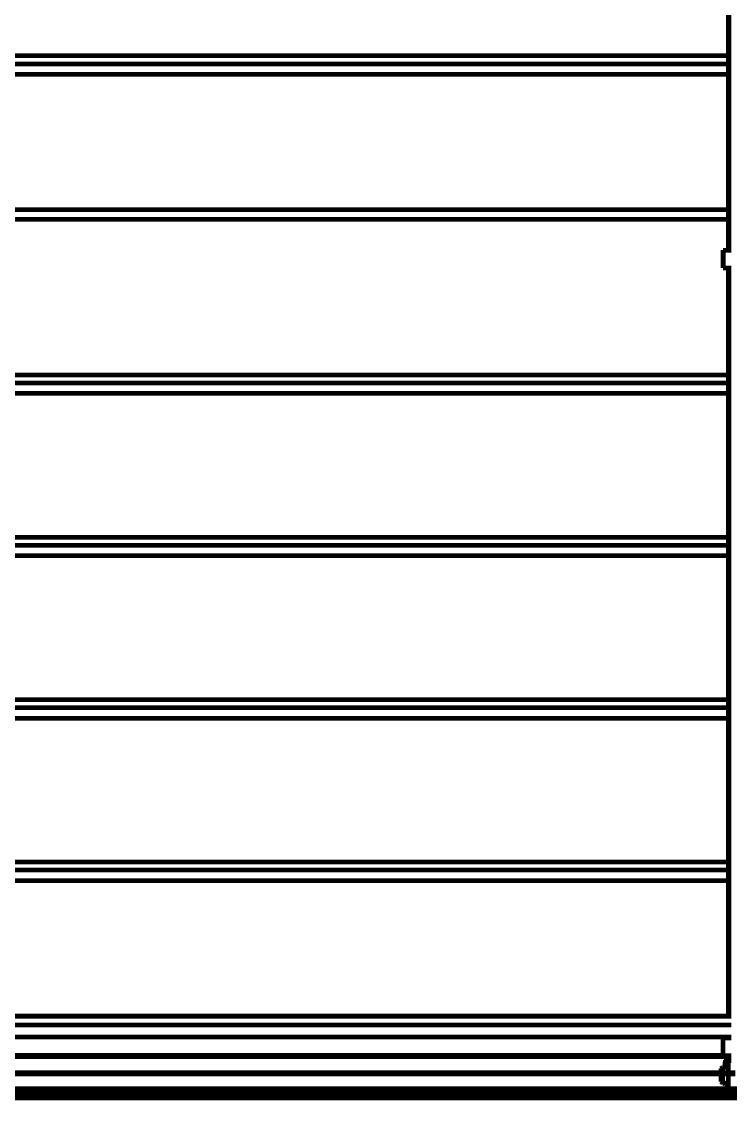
# Model space of a CAD drawing. Header units: millimetres. Extents: x 0 to 840, y 0 to 594.
# Drawn here: x 199.14 to 228.48, y 410.29 to 455.94 of the extents above; entities that cross this region are included whole.
import ezdxf

# ---------------------------------------------------------------- set-up
doc = ezdxf.new("R2010")
doc.units = ezdxf.units.MM
doc.linetypes.add('K5LT_BASIC', pattern=[0])
doc.linetypes.add('K5LT_THIN', pattern=[0])
doc.layers.add('Системный слой', color=7, linetype='Continuous')
doc.styles.add('KDIMTEXTSTYLE', font='GOST_AU.SHX', dxfattribs={"width": 0.96, "oblique": 15, "height": 5})
doc.dimstyles.new('KDIMSTYLE (0.07)', dxfattribs={"dimtxt": 5, "dimasz": 1, "dimexe": 2, "dimexo": 0, "dimgap": 1, "dimtad": 1, "dimlfac": 15, "dimtxsty": 'KDIMTEXTSTYLE', "dimsah": 1, "dimcen": 0, "dimdle": 1, "dimadec": 0, "dimazin": 0, "dimtfac": 0.667, "dimtmove": 0, "dimatfit": 3, "dimfxl": 1, "dimtvp": 1, "dimtolj": 1, "dimtzin": 0, "dimarcsym": 0})

# ---------------------------------------------------------------- blocks, each defined once
blk = doc.blocks.new('U0')
at = {"layer": 'Системный слой', "color": 5, "linetype": 'K5LT_BASIC', "lineweight": 60, "true_color": 0x0000ff}
blk.add_line((51.363, 411.478), (246.109, 411.478), dxfattribs=at)
blk = doc.blocks.new('KDIMARROW_01')
at = {"layer": 'Системный слой'}
blk.add_hatch(color=0, dxfattribs=at).paths.add_polyline_path([(0, 0), (-5, 0.658), (-4.5, 0), (-5, -0.658)])
at = {"layer": 'Системный слой', "color": 0, "linetype": 'K5LT_THIN', "lineweight": 18}
for p, q in [((-4.5, 0), (-5, 0.658)), ((-5, 0.658), (0, 0)), ((0, 0), (-5, -0.658)), ((-5, -0.658), (-4.5, 0)), ((0, 0), (-1, 0))]:
    blk.add_line(p, q, dxfattribs=at)
blk = doc.blocks.new('KDIMARROW_02')
at = {"layer": 'Системный слой'}
blk.add_hatch(color=0, dxfattribs=at).paths.add_polyline_path([(4.5, 0), (5, 0.658), (0, 0), (5, -0.658)])
at = {"layer": 'Системный слой', "color": 0, "linetype": 'K5LT_THIN', "lineweight": 18}
for p, q in [((5, 0.658), (0, 0)), ((4.5, 0), (5, 0.658)), ((0, 0), (-1, 0)), ((0, 0), (5, -0.658)), ((0, 0), (7, 0)), ((5, -0.658), (4.5, 0))]:
    blk.add_line(p, q, dxfattribs=at)

msp = doc.modelspace()

# ---------------------------------------------------------------- linework, layer by layer
at = {"layer": 'Системный слой', "color": 5, "linetype": 'K5LT_BASIC', "lineweight": 60, "true_color": 0x0000ff}
for p, q in [((228.40262, 479.15139), (228.40262, 447.76191)), ((228.43595, 479.15139), (228.43595, 447.76191)), ((148.73595, 454.5422), (228.40262, 454.5422)), ((148.73595, 454.20887), (228.40262, 454.20887)), ((148.73595, 453.77554), (228.40262, 453.77554)), ((150.88135, 448.16526), (228.53595, 448.16526)), ((150.90262, 447.76191), (228.53595, 447.76191)), ((228.40262, 447.76191), (228.40262, 446.4829)), ((228.43595, 447.76191), (228.43595, 446.4829)), ((228.40262, 446.91098), (228.43595, 446.91098)), ((228.20262, 445.74957), (228.20262, 446.4829)), ((228.20262, 446.4829), (228.53595, 446.4829)), ((228.20262, 446.48108), (228.20262, 445.75139)), ((228.20262, 445.74957), (228.53595, 445.74957)), ((228.40262, 445.75139), (228.40262, 414.73771)), ((228.43595, 445.75139), (228.43595, 414.73771)), ((148.73595, 441.31466), (228.40262, 441.31466)), ((148.73595, 440.98133), (228.40262, 440.98133)), ((148.73595, 440.54799), (228.40262, 440.54799)), ((148.73595, 434.58133), (228.40262, 434.58133)), ((148.73595, 434.24799), (228.40262, 434.24799)), ((148.73595, 433.81466), (228.40262, 433.81466)), ((148.73595, 427.84799), (228.40262, 427.84799)), ((148.73595, 427.51466), (228.40262, 427.51466)), ((148.73595, 427.08133), (228.40262, 427.08133)), ((148.73595, 421.11466), (228.40262, 421.11466)), ((148.73595, 420.78133), (228.40262, 420.78133)), ((148.73595, 420.34799), (228.40262, 420.34799)), ((228.40262, 414.92526), (228.43595, 414.92526)), ((148.73595, 414.73771), (228.53595, 414.73771)), ((148.73595, 414.72526), (228.53595, 414.72526)), ((148.73595, 414.36671), (228.53595, 414.36671)), ((148.73595, 413.85986), (228.53595, 413.85986)), ((228.20262, 413.45986), (228.20262, 413.82653)), ((228.20262, 413.82653), (228.53595, 413.82653)), ((148.73595, 413.09811), (228.20262, 413.09811)), ((228.20262, 413.09319), (228.20262, 413.45986)), ((228.20262, 413.09319), (228.53595, 413.09319)), ((148.73595, 413.04576), (228.53595, 413.04576)), ((228.27595, 412.61534), (228.27595, 412.73957)), ((228.27595, 412.73957), (228.27595, 412.61534)), ((228.27595, 412.61531), (228.27596, 412.7354)), ((228.39595, 412.61532), (228.39596, 412.7354)), ((228.39596, 412.7354), (228.39595, 412.61531)), ((228.42147, 412.87752), (228.52814, 412.87752)), ((228.42147, 412.46651), (228.42147, 412.87752)), ((148.73595, 412.38694), (228.70262, 412.38694)), ((148.73595, 412.33466), (228.70262, 412.33466)), ((228.10262, 412.54419), (228.16929, 412.61086)), ((228.10262, 412.54419), (228.10262, 412.01086)), ((228.26372, 412.61086), (228.16929, 412.61086)), ((228.16929, 412.61086), (228.16929, 411.94419)), ((228.27595, 412.60634), (228.27595, 412.61534)), ((228.27595, 412.61534), (228.27595, 412.60634)), ((228.27595, 412.60634), (228.27595, 412.61531)), ((228.39595, 412.61534), (228.39595, 412.60634)), ((228.39595, 412.60634), (228.39595, 412.61532)), ((228.39595, 412.61531), (228.39595, 412.60634)), ((228.42147, 412.61086), (228.40818, 412.61086)), ((228.42147, 411.67752), (228.42147, 412.46651)), ((148.73595, 411.72205), (233.06929, 411.72205)), ((228.10262, 412.01086), (228.16929, 411.94419)), ((228.26372, 411.94419), (228.16929, 411.94419)), ((228.27595, 411.86921), (228.2759, 411.88773)), ((228.27595, 411.86922), (228.27595, 411.9455)), ((228.27595, 411.9455), (228.27595, 411.86921)), ((228.27595, 411.86919), (228.27595, 411.9455)), ((228.27599, 411.85702), (228.27595, 411.86919)), ((228.27599, 411.85702), (228.39599, 411.85702)), ((228.39595, 411.86921), (228.39595, 411.9455)), ((228.39595, 411.9455), (228.39595, 411.86921)), ((228.39595, 411.9455), (228.39595, 411.86921)), ((228.39595, 411.86937), (228.39599, 411.8572)), ((228.39599, 411.8572), (228.39595, 411.86919)), ((228.42147, 411.94419), (228.40818, 411.94419)), ((148.73595, 411.68585), (233.06929, 411.68585)), ((233.06929, 411.62862), (148.73595, 411.62862)), ((148.73595, 411.39188), (233.06929, 411.39188)), ((233.06929, 411.33409), (148.73595, 411.33409)), ((233.06929, 411.32674), (148.73595, 411.32674)), ((228.42147, 411.67752), (228.52814, 411.67752))]:
    msp.add_line(p, q, dxfattribs=at)
at = {"layer": 'Системный слой', "color": 7, "linetype": 'K5LT_THIN', "lineweight": 18}
msp.add_line((228.27595, 412.73957), (228.27596, 412.73957), dxfattribs=at)
at = {"layer": 'Системный слой', "color": 5, "linetype": 'K5LT_BASIC', "lineweight": 60, "true_color": 0x0000ff}
for centre, major_axis, ratio, start_param, end_param in [((228.27595, 412.76189), (0, 0.06), 0.00011721, 4.25515636, 8.23511639), ((228.33595, 412.73957), (0.06, 0), 0.37197403, 3.14146639, 3.14159265), ((228.39595, 412.76189), (0, 0.06), 0.00011721, 4.25515636, 6.28318531), ((228.33596, 412.7354), (0.06, 0), 0.44146669, 0, 0.00013062), ((228.33595, 412.61534), (0.06, 0), 0.17452207, 3.14158817, 3.14159714), ((228.33595, 412.61534), (0.06, 0), 0.17452207, 3.14147087, 3.14158817), ((228.33595, 412.61531), (0.06, 0), 0.25060158, 3.14171661, 6.28317864), ((228.33595, 412.61531), (0.06, 0), 0.25060158, 6.28317864, 6.28330927), ((228.3359, 411.88773), (0.06, 0.00019), 0.99927622, 3.09488771, 3.1385115), ((228.33595, 411.86919), (-0.06, -0.00009), 0.96123629, 3.14011072, 6.28158608), ((228.33595, 411.86921), (-0.0001, 0.06224), 0.96402624, 1.5691971, 1.56931439), ((228.33599, 411.85702), (0.06, 0.00019), 0.99927622, 0, 3.1385115), ((228.33595, 411.86919), (-0.06, -0.00009), 0.96123629, 3.13999343, 3.14011072), ((228.33599, 411.85702), (0.06, 0.00019), 0.99927622, 6.28010415, 6.28318531)]:
    msp.add_ellipse(centre, major_axis=major_axis, ratio=ratio, start_param=start_param, end_param=end_param, dxfattribs=at)
at = {"layer": 'Системный слой', "color": 7, "linetype": 'K5LT_THIN', "lineweight": 18}
for centre, ratio, start_param, end_param in [((228.33595, 412.73957), 0.37197403, 3.14146639, 3.14159265), ((228.33596, 412.7354), 0.44146669, 3.14172328, 6.28318531), ((228.33596, 412.7354), 0.44146669, 0, 0.00013062)]:
    msp.add_ellipse(centre, major_axis=(0.06, 0), ratio=ratio, start_param=start_param, end_param=end_param, dxfattribs=at)
at = {"layer": 'Системный слой', "color": 5, "linetype": 'K5LT_BASIC', "lineweight": 60, "true_color": 0x0000ff}
for points, knots in [([(228.39596, 412.7354), (228.39596, 412.73991), (228.39596, 412.75189), (228.39596, 412.76724), (228.39596, 412.77949), (228.39596, 412.78656), (228.39596, 412.79324), (228.39596, 412.79943), (228.39596, 412.80503), (228.39596, 412.80995), (228.39596, 412.81411), (228.39596, 412.81745), (228.39595, 412.81979), (228.39595, 412.82103), (228.39595, 412.82166), (228.39595, 412.82193), (228.39596, 412.82214), (228.39594, 412.82308), (228.39593, 412.82367), (228.3959, 412.82442), (228.39587, 412.82514), (228.39583, 412.82572), (228.39578, 412.82647), (228.39568, 412.82771), (228.39544, 412.82985), (228.39478, 412.83411), (228.3933, 412.84006), (228.39058, 412.84708), (228.38699, 412.85373), (228.3826, 412.85988), (228.37747, 412.86542), (228.37168, 412.87028), (228.36534, 412.87438), (228.35852, 412.87765), (228.35136, 412.88004), (228.34395, 412.88151), (228.33641, 412.88204), (228.32887, 412.88163), (228.32143, 412.88027), (228.31423, 412.87799), (228.30737, 412.87482), (228.30096, 412.87082), (228.2951, 412.86605), (228.28989, 412.86058), (228.2854, 412.8545), (228.28171, 412.84791), (228.27888, 412.84091), (228.27695, 412.83361), (228.27617, 412.82783), (228.276, 412.82434), (228.27597, 412.82322), (228.27596, 412.82284), (228.27596, 412.82262), (228.27596, 412.8225), (228.27595, 412.8224), (228.27595, 412.82232), (228.27595, 412.8222), (228.27595, 412.8221), (228.27595, 412.82204), (228.27595, 412.82197), (228.27595, 412.8219), (228.27595, 412.82178), (228.27595, 412.82154), (228.27595, 412.82087), (228.27595, 412.81936), (228.27595, 412.81667), (228.27595, 412.81312), (228.27595, 412.80876), (228.27595, 412.80366), (228.27595, 412.7979), (228.27595, 412.79157), (228.27595, 412.78251), (228.27595, 412.77029), (228.27595, 412.75473), (228.27595, 412.74455), (228.27595, 412.73957)], [0, 0, 0, 0, 2.6968434, 6.74160662, 8.08986199, 9.43812229, 10.78639067, 12.13467107, 13.48296876, 14.83129127, 16.17965025, 17.52806542, 18.87657274, 20.01624506, 20.63019211, 21.24413916, 21.6905956, 21.77917236, 21.86774912, 22.04490265, 22.13347942, 22.22205618, 22.35531599, 22.53579504, 22.89675313, 23.50743507, 24.84003318, 26.18714496, 27.53524015, 28.88333493, 30.23142958, 31.57952416, 32.92761871, 34.27571324, 35.62380777, 36.97190228, 38.3199968, 39.66809131, 41.01618583, 42.36428035, 43.71237487, 45.0604694, 46.40856395, 47.75665853, 49.10475315, 50.4528479, 51.80094297, 53.14821609, 54.49351668, 54.92400367, 55.02369638, 55.09966728, 55.13119349, 55.16271971, 55.19055131, 55.21838292, 55.24621452, 55.368261, 55.46879312, 55.51330212, 55.69185394, 55.87040576, 56.2275094, 56.94171669, 58.28606757, 59.63373192, 60.98222377, 62.33062632, 63.67897645, 65.02729271, 66.37558596, 67.72386322, 70.42038837, 73.11689618, 76, 76, 76, 76]), ([(228.40929, 412.61062), (228.40929, 412.61048), (228.40883, 412.61015), (228.40718, 412.60948), (228.405, 412.60874), (228.40185, 412.60782), (228.3968, 412.6065), (228.38906, 412.60476), (228.37954, 412.60305), (228.37019, 412.60175), (228.36209, 412.60085), (228.35345, 412.60017), (228.34455, 412.59975), (228.33553, 412.59962), (228.32653, 412.59978), (228.31769, 412.60022), (228.30914, 412.60092), (228.30114, 412.60182), (228.29391, 412.60284), (228.28692, 412.60402), (228.2799, 412.60541), (228.27337, 412.60693), (228.26859, 412.60823), (228.26526, 412.60927), (228.26314, 412.61009), (228.26262, 412.61048), (228.26262, 412.61062)], [0, 0, 0, 0, 1.29651604, 2.0973999, 2.94449814, 3.9292969, 4.93150126, 6.54027072, 8.31928758, 9.32407165, 10.38407405, 11.44184015, 12.49619833, 13.54926274, 14.60065806, 15.65168031, 16.7020036, 17.75212257, 18.74818215, 19.69044794, 20.87927896, 22.25597911, 23.57567147, 24.53751447, 25.72517915, 27, 27, 27, 27]), ([(228.26372, 412.61086), (228.26426, 412.61086), (228.26551, 412.61078), (228.26915, 412.61041), (228.27285, 412.60994), (228.27595, 412.60954)], [0, 0, 0, 0, 1.727181, 2.96991571, 6, 6, 6, 6]), ([(228.39595, 412.60954), (228.39872, 412.6099), (228.40261, 412.61039), (228.40633, 412.61078), (228.40769, 412.61086), (228.40818, 412.61086)], [0, 0, 0, 0, 2.69516609, 4.41734597, 6, 6, 6, 6]), ([(228.26372, 411.94419), (228.26405, 411.94419), (228.2651, 411.94423), (228.26749, 411.94446), (228.27184, 411.94497), (228.27717, 411.94566), (228.28355, 411.94646), (228.28938, 411.94713), (228.29626, 411.94785), (228.30387, 411.94853), (228.31181, 411.94909), (228.31975, 411.94949), (228.32749, 411.94974), (228.3351, 411.94983), (228.34266, 411.94977), (228.35027, 411.94957), (228.35798, 411.94921), (228.36573, 411.94871), (228.37329, 411.94808), (228.38025, 411.94738), (228.38793, 411.94652), (228.3943, 411.94572), (228.39959, 411.94504), (228.40333, 411.94458), (228.40633, 411.94426), (228.40769, 411.94419), (228.40818, 411.94419)], [0, 0, 0, 0, 0.74965876, 1.96051665, 3.03600002, 4.84689781, 5.78354168, 6.85084171, 7.98287426, 9.1534961, 10.29793177, 11.37230745, 12.40260458, 13.38821566, 14.37302306, 15.38070994, 16.41205328, 17.50854989, 18.64668764, 19.76647429, 20.82633759, 22.63340716, 23.58268081, 24.6655982, 25.88207683, 27, 27, 27, 27])]:
    msp.add_open_spline(points, degree=3, knots=knots, dxfattribs=at)
for points in [[(228.26262, 412.61062), (228.26262, 412.61078), (228.26299, 412.61086), (228.26372, 412.61086)], [(228.40818, 412.61086), (228.40892, 412.61086), (228.40929, 412.61078), (228.40929, 412.61062)]]:
    msp.add_open_spline(points, degree=3, dxfattribs=at)

# ---------------------------------------------------------------- block references
at = {"layer": 'Системный слой'}
msp.add_blockref('U0', (0, 0), dxfattribs=at)

# ---------------------------------------------------------------- dimensions: what is measured, and where the dimension line sits
at = {"layer": 'Системный слой', "color": 7}
for base, p1, p2, text, override in [((64.40262, 377.82652), (233.86929, 421.15173), (64.40262, 421.15173), '\\H5.0;\\W0.965;\\Q15;\\H5.0;\\W0.965;\\Q15;\\Q15;B+50\\X\\H5.0;\\W0.965;\\Q15;\\Q15;ширина полотна', {"dimexo": 0, "dimblk1": 'KDIMARROW_01', "dimblk2": 'KDIMARROW_01', "dimse1": 0, "dimse2": 0, "dimclrt": 7, "dimtolj": 1}), ((66.06929, 400.27495), (232.20262, 419.61839), (66.06929, 418.77381), '\\H5.0;\\W0.965;\\Q15;\\H5.0;\\W0.965;\\Q15;\\Q15;B\\X\\H5.0;\\W0.965;\\Q15;\\Q15;ширина проема', {"dimexo": 0, "dimblk1": 'KDIMARROW_01', "dimblk2": 'KDIMARROW_01', "dimse1": 0, "dimse2": 0, "dimclrt": 7, "dimtolj": 1}), ((236.46886, 400.27495), (232.20262, 417.48835), (236.46886, 417.23581), '\\H5.0;\\W0.965;\\Q15;\\H5.0;\\W0.965;\\Q15;\\Q15;100\\X\\H5.0;\\W0.965;\\Q15;\\Q15;min', {"dimexo": 0, "dimblk1": 'KDIMARROW_02', "dimblk2": 'KDIMARROW_02', "dimse1": 0, "dimse2": 0, "dimclrt": 7, "dimtolj": 1})]:
    msp.add_linear_dim(base=base, p1=p1, p2=p2, text=text, dimstyle='KDIMSTYLE (0.07)', override=override, dxfattribs=at).render()

doc.saveas('drawing.dxf')
